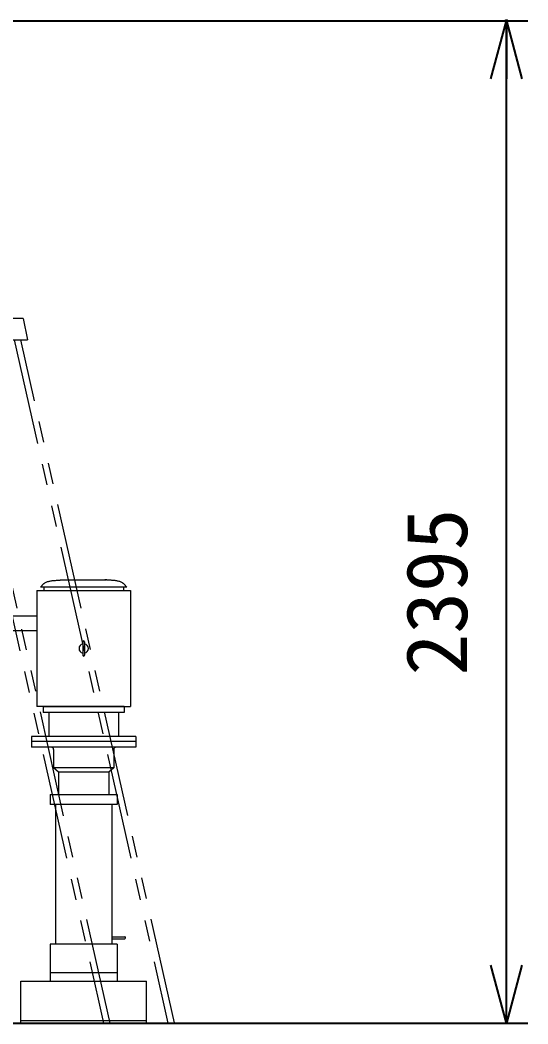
# Model space of a CAD drawing. Units: millimetres at full size. Extents: x -3234 to 3095, y -3490 to 3437.
# Drawn here: x -1087 to 127, y -3358 to -959 of the extents above; entities that cross this region are included whole.
import ezdxf
from ezdxf.enums import TextEntityAlignment as Align

# ---------------------------------------------------------------- set-up
doc = ezdxf.new("R2010")
doc.units = ezdxf.units.MM
doc.header["$LTSCALE"] = 8
doc.header["$PDMODE"] = 32
doc.header["$PDSIZE"] = 4
doc.linetypes.add('USER3', pattern=[63.5, 31.75, -6.35, 6.35, -6.35, 6.35, -6.35])
doc.layers.add('0-0_0', color=7, linetype='Continuous')
doc.layers.add('0-3_DEFPOINTS', color=7, linetype='Continuous')
doc.layers.add('0-1_LY_1', color=7, linetype='Continuous', lineweight=18)
doc.styles.add('ＭＳ ゴシック', font='')
doc.styles.get('ＭＳ ゴシック').set_extended_font_data('MS Gothic')

# ---------------------------------------------------------------- blocks, each defined once
blk = doc.blocks.new('_OPEN30')
at = {"layer": '0-0_0'}
blk.add_line((0, 0), (-1, 0), dxfattribs=at)
blk.add_lwpolyline([(-1, 0.26795), (0, 0), (-1, -0.26795)], dxfattribs=at)
blk = doc.blocks.new('D1')
at = {"layer": '0-0_0'}
for p, q in [((442.501, -1992.094), (1851.429, -1992.094)), ((1800, -4387.094), (1800, -1992.094)), ((590, -4387.094), (1851.429, -4387.094))]:
    blk.add_line(p, q, dxfattribs=at)
at = {"layer": '0-3_DEFPOINTS'}
for p in [(392.501, -1992.094), (1800, -1992.094), (540, -4387.094)]:
    blk.add_point(p, dxfattribs=at)
at = {"layer": '0-0_0', "xscale": 138.5, "yscale": 138.5}
for p, rotation in [((1800, -1992.094), 90), ((1800, -4387.094), 270)]:
    blk.add_blockref('_OPEN30', p, dxfattribs=dict(at, rotation=rotation))
at = {"layer": '0-0_0', "style": 'ＭＳ ゴシック'}
blk.add_text('2395', height=146.6, rotation=90, dxfattribs=at).set_placement((1750, -3556.261), align=Align.BOTTOM_LEFT)

msp = doc.modelspace()

# ---------------------------------------------------------------- linework, layer by layer
at = {"layer": '0-1_LY_1', "linetype": 'USER3'}
for p, q in [((-1080.117, -1672.335), (-1069.653, -1723.004)), ((-1269.973, -1723.004), (-1069.653, -1723.004)), ((-1254.912, -1723.004), (-887.61, -3355.922)), ((-871.712, -3355.922), (-1239.014, -1723.004)), ((-1101.235, -1723.004), (-733.933, -3355.922)), ((-718.105, -3355.614), (-1085.337, -1723.004))]:
    msp.add_line(p, q, dxfattribs=at)
at = {"layer": '0-1_LY_1'}
for p, q in [((-988.761, -2296.936), (-881.631, -2296.936)), ((-1047.222, -2322.436), (-1047.222, -2576.936)), ((-1047.222, -2322.436), (-823.222, -2322.436)), ((-832.472, -2313.936), (-1037.972, -2313.936)), ((-1030.222, -2313.936), (-1030.222, -2322.436)), ((-840.222, -2313.936), (-840.222, -2322.436)), ((-823.222, -2322.436), (-823.222, -2599.186)), ((-1047.222, -2383.336), (-1180.222, -2383.336)), ((-1180.222, -2417.336), (-1047.222, -2417.336)), ((-1047.222, -2576.936), (-1047.222, -2599.186)), ((-838.222, -2599.186), (-1047.222, -2599.186)), ((-1032.222, -2599.186), (-1032.222, -2613.936)), ((-1032.222, -2599.186), (-823.222, -2599.186)), ((-851.722, -2613.936), (-1032.222, -2613.936)), ((-1018.722, -2613.936), (-1018.722, -2670.935)), ((-851.722, -2613.936), (-851.722, -2670.935)), ((-1060.222, -2670.935), (-1060.222, -2696.935)), ((-810.222, -2670.935), (-1060.222, -2670.935)), ((-810.222, -2682.935), (-1060.222, -2682.935)), ((-810.222, -2670.935), (-810.222, -2696.935)), ((-810.222, -2696.935), (-1060.222, -2696.935)), ((-1007.222, -2701.936), (-1007.222, -2744.715)), ((-863.221, -2701.936), (-863.221, -2742.102)), ((-1007.222, -2733.456), (-1007.222, -2745.936)), ((-863.221, -2733.456), (-863.221, -2745.936)), ((-863.221, -2745.936), (-1007.222, -2745.936)), ((-995.221, -2755.936), (-1007.221, -2745.936)), ((-875.222, -2755.936), (-995.222, -2755.936)), ((-863.222, -2745.936), (-875.222, -2755.936)), ((-875.222, -2755.936), (-875.222, -2809.936)), ((-1015.222, -2809.936), (-1015.222, -2833.936)), ((-1015.222, -2809.936), (-855.222, -2809.936)), ((-855.222, -2809.936), (-855.222, -2833.936)), ((-855.222, -2833.936), (-1015.222, -2833.936)), ((-1002.722, -2833.936), (-1002.722, -3166.936)), ((-867.722, -2833.936), (-867.722, -3166.936)), ((-867.722, -3149.436), (-837.222, -3149.436)), ((-867.722, -3154.435), (-837.222, -3154.435)), ((-835.222, -3152.436), (-835.222, -3151.436)), ((-1015.222, -3166.936), (-1015.222, -3255.936)), ((-855.222, -3166.936), (-1015.222, -3166.936)), ((-855.222, -3166.936), (-855.222, -3255.936)), ((-855.222, -3235.936), (-1015.222, -3235.936))]:
    msp.add_line(p, q, dxfattribs=at)
at = {"layer": '0-1_LY_1', "color": 3}
for p, q in [((-937.222, -2444.81), (-937.222, -2476.811)), ((-933.222, -2444.81), (-933.222, -2476.811)), ((-995.222, -2755.936), (-995.222, -2809.936)), ((-1085.222, -3255.936), (-785.222, -3255.936)), ((-1085.222, -3355.936), (-1085.222, -3255.936)), ((-785.222, -3355.936), (-785.222, -3255.936)), ((-1085.222, -3349.936), (-785.222, -3349.936)), ((-1085.222, -3355.936), (-785.222, -3355.936))]:
    msp.add_line(p, q, dxfattribs=at)
at = {"layer": '0-1_LY_1', "linetype": 'USER3'}
msp.add_lwpolyline([(-1080.117, -1672.335), (-1385.334, -1672.335), (-1385.334, -1675.535)], dxfattribs=at)
at = {"layer": '0-1_LY_1'}
for points in [[(-1037.972, -2313.936), (-1037.399, -2313.122), (-1036.808, -2312.315), (-1036.197, -2311.519), (-1035.569, -2310.734), (-1034.921, -2309.962), (-1034.256, -2309.207), (-1033.572, -2308.47), (-1032.869, -2307.752), (-1032.149, -2307.057), (-1031.41, -2306.387), (-1030.652, -2305.742), (-1029.877, -2305.127), (-1029.084, -2304.542), (-1028.272, -2303.989), (-1026.681, -2303.034), (-1025.03, -2302.195), (-1023.326, -2301.464), (-1021.573, -2300.832), (-1019.776, -2300.289), (-1017.943, -2299.827), (-1016.077, -2299.437), (-1014.185, -2299.109), (-1012.272, -2298.835), (-1010.343, -2298.605), (-1008.404, -2298.41), (-1006.461, -2298.241), (-1004.519, -2298.089), (-1002.583, -2297.945), (-1000.659, -2297.8), (-999.627, -2297.719), (-998.601, -2297.635), (-997.578, -2297.551), (-996.559, -2297.467), (-995.542, -2297.384), (-994.528, -2297.303), (-993.516, -2297.225), (-992.506, -2297.152), (-991.496, -2297.084), (-990.486, -2297.023)], [(-990.486, -2297.023), (-989.476, -2296.969), (-988.465, -2296.923), (-987.453, -2296.887), (-986.44, -2296.862), (-985.423, -2296.848)], [(-879.958, -2297.023), (-880.968, -2296.969), (-881.978, -2296.923), (-882.99, -2296.887), (-884.004, -2296.862), (-885.02, -2296.848)], [(-832.472, -2313.936), (-833.045, -2313.122), (-833.636, -2312.315), (-834.246, -2311.519), (-834.875, -2310.734), (-835.522, -2309.962), (-836.188, -2309.207), (-836.872, -2308.47), (-837.575, -2307.752), (-838.295, -2307.057), (-839.034, -2306.387), (-839.791, -2305.742), (-840.567, -2305.127), (-841.36, -2304.542), (-842.171, -2303.989), (-843.763, -2303.034), (-845.413, -2302.195), (-847.118, -2301.464), (-848.871, -2300.832), (-850.667, -2300.289), (-852.501, -2299.827), (-854.367, -2299.437), (-856.259, -2299.109), (-858.172, -2298.835), (-860.101, -2298.605), (-862.039, -2298.41), (-863.983, -2298.241), (-865.925, -2298.089), (-867.861, -2297.945), (-869.785, -2297.8), (-870.817, -2297.719), (-871.843, -2297.635), (-872.866, -2297.551), (-873.885, -2297.467), (-874.902, -2297.384), (-875.915, -2297.303), (-876.928, -2297.225), (-877.938, -2297.152), (-878.948, -2297.084), (-879.958, -2297.023)], [(-838.222, -2599.186), (-838.222, -2613.936), (-851.722, -2613.936)]]:
    msp.add_lwpolyline(points, dxfattribs=at)
at = {"layer": '0-1_LY_1', "color": 3}
for centre, radius, start, end in [((-935.222, -2444.81), 2, 0, 179.99996), ((-935.222, -2460.811), 11.225, 100.26335, 259.73658), ((-935.222, -2460.811), 11.225, 280.26344, 79.73656), ((-935.222, -2476.811), 2, 179.99996, 359.99998)]:
    msp.add_arc(centre, radius, start, end, dxfattribs=at)
at = {"layer": '0-1_LY_1'}
for centre, radius, start, end in [((-1012.222, -2701.936), 5, 0, 89.99998), ((-858.222, -2701.936), 5, 89.99998, 179.99996), ((-837.222, -3151.436), 2, 0, 89.99998), ((-837.222, -3152.436), 2, 270.00002, 0)]:
    msp.add_arc(centre, radius, start, end, dxfattribs=at)

# ---------------------------------------------------------------- block references
msp.add_blockref('D1', (-1724.222, 1031.159), dxfattribs=at)

doc.saveas('drawing.dxf')
